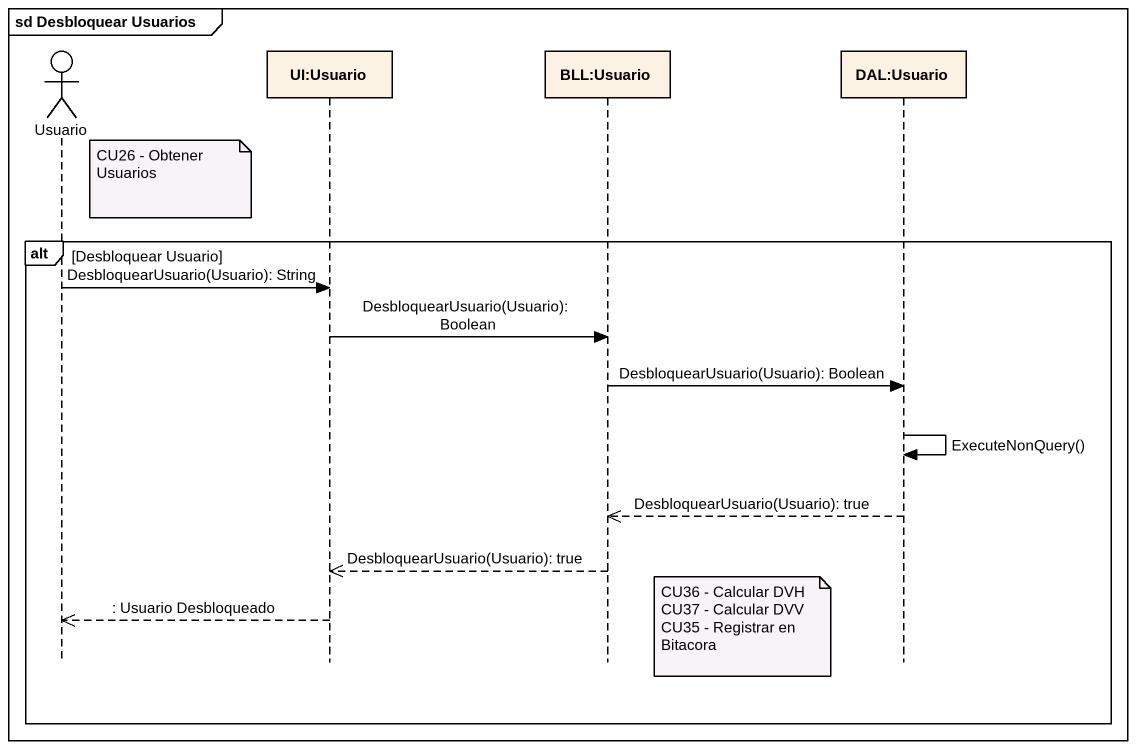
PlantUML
@startuml
mainframe sd Desbloquear Usuarios
hide footbox
actor Usuario
participant "UI:Usuario" as UI_Usuario
participant "BLL:Usuario" as BLL_Usuario
participant "DAL:Usuario" as DAL_Usuario

note right of Usuario : CU26 - Obtener Usuarios
alt Desbloquear Usuario
  Usuario -> UI_Usuario : DesbloquearUsuario(Usuario): String
  UI_Usuario -> BLL_Usuario : DesbloquearUsuario(Usuario): Boolean
  BLL_Usuario -> DAL_Usuario : DesbloquearUsuario(Usuario): Boolean
  DAL_Usuario -> DAL_Usuario : ExecuteNonQuery()
  DAL_Usuario -->> BLL_Usuario : DesbloquearUsuario(Usuario): true
  BLL_Usuario -->> UI_Usuario : DesbloquearUsuario(Usuario): true
  UI_Usuario -->> Usuario : : Usuario Desbloqueado
  note right of BLL_Usuario
    CU36 - Calcular DVH
    CU37 - Calcular DVV
    CU35 - Registrar en Bitacora
  end note
end
@enduml
